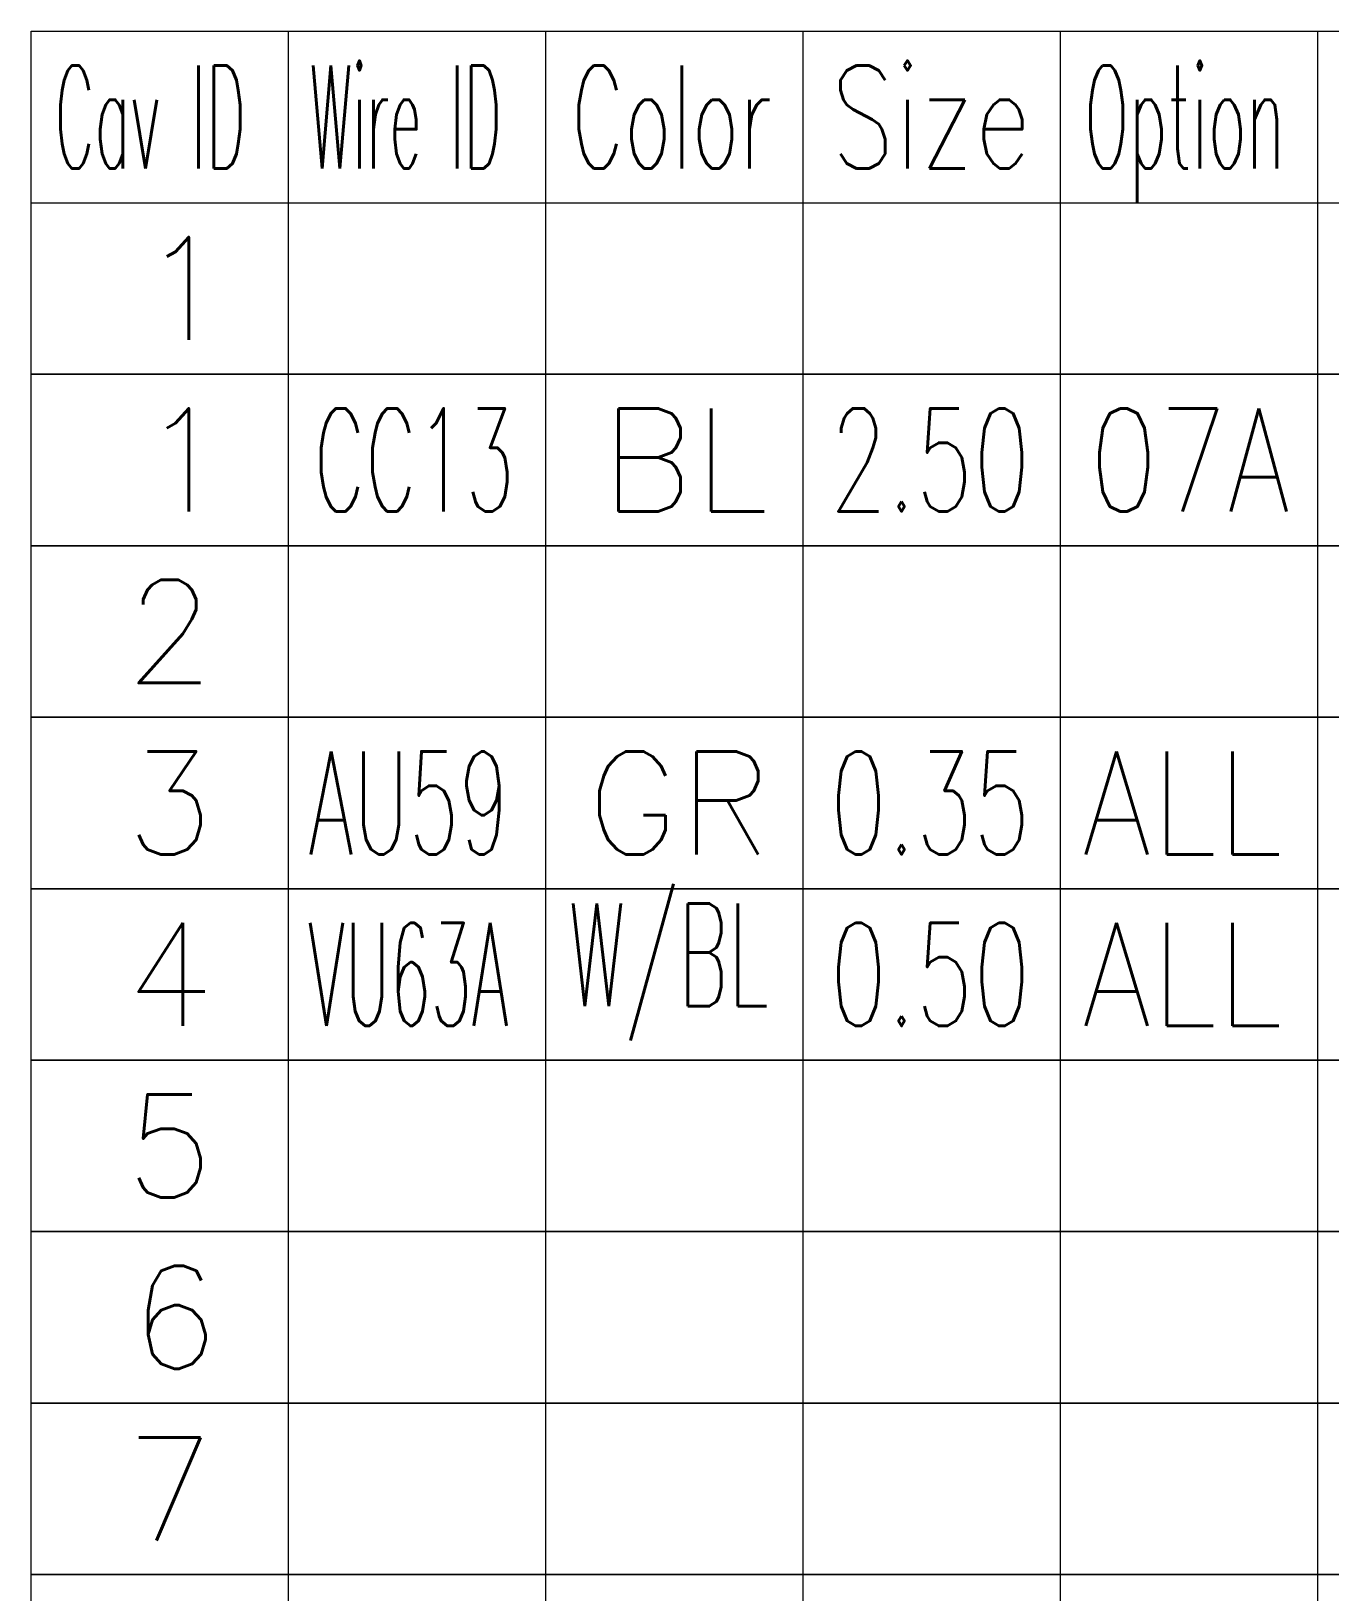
# Model space of a CAD drawing. Header units: inches. Extents: x 47316 to 59086, y 3141 to 11743.
# Drawn here: x 55486.95 to 55524.8, y 9827.72 to 9873.22 of the extents above; entities that cross this region are included whole.
import ezdxf

# ---------------------------------------------------------------- set-up
doc = ezdxf.new("R2010")
doc.units = ezdxf.units.IN
doc.header["$MEASUREMENT"] = 0
doc.styles.get("Standard").update_dxf_attribs({"font": ''})
doc.styles.get('Standard').set_extended_font_data('SimSun')

msp = doc.modelspace()

# ---------------------------------------------------------------- linework, layer by layer
at = {"color": 0, "linetype": 'Continuous', "lineweight": 15}
for p, q in [((55486.946, 9873.224), (55816.946, 9873.224)), ((55486.946, 9868.224), (55486.946, 9873.224)), ((55486.946, 9868.224), (55816.946, 9868.224))]:
    msp.add_line(p, q, dxfattribs=at)
at = {"color": 7, "linetype": 'Continuous', "lineweight": 15}
for p, q in [((55494.446, 9868.224), (55494.446, 9873.224)), ((55501.946, 9868.224), (55501.946, 9873.224)), ((55509.446, 9868.224), (55509.446, 9873.224)), ((55516.946, 9868.224), (55516.946, 9873.224)), ((55524.446, 9868.224), (55524.446, 9873.224))]:
    msp.add_line(p, q, dxfattribs=at)
at = {"color": 102, "linetype": 'Continuous', "lineweight": 15}
for p, q in [((55494.446, 9863.224), (55494.446, 9868.224)), ((55501.946, 9863.224), (55501.946, 9868.224)), ((55509.446, 9863.224), (55509.446, 9868.224)), ((55516.946, 9863.224), (55516.946, 9868.224)), ((55524.446, 9863.224), (55524.446, 9868.224)), ((55494.446, 9858.224), (55494.446, 9863.224)), ((55501.946, 9858.224), (55501.946, 9863.224)), ((55509.446, 9858.224), (55509.446, 9863.224)), ((55516.946, 9858.224), (55516.946, 9863.224)), ((55524.446, 9858.224), (55524.446, 9863.224)), ((55494.446, 9853.224), (55494.446, 9858.224)), ((55501.946, 9853.224), (55501.946, 9858.224)), ((55509.446, 9853.224), (55509.446, 9858.224)), ((55516.946, 9853.224), (55516.946, 9858.224)), ((55524.446, 9853.224), (55524.446, 9858.224)), ((55494.446, 9848.224), (55494.446, 9853.224)), ((55501.946, 9848.224), (55501.946, 9853.224)), ((55509.446, 9848.224), (55509.446, 9853.224)), ((55516.946, 9848.224), (55516.946, 9853.224)), ((55524.446, 9848.224), (55524.446, 9853.224)), ((55494.446, 9843.224), (55494.446, 9848.224)), ((55501.946, 9843.224), (55501.946, 9848.224)), ((55509.446, 9843.224), (55509.446, 9848.224)), ((55516.946, 9843.224), (55516.946, 9848.224)), ((55524.446, 9843.224), (55524.446, 9848.224)), ((55494.446, 9838.224), (55494.446, 9843.224)), ((55501.946, 9838.224), (55501.946, 9843.224)), ((55509.446, 9838.224), (55509.446, 9843.224)), ((55516.946, 9838.224), (55516.946, 9843.224)), ((55524.446, 9838.224), (55524.446, 9843.224)), ((55494.446, 9833.224), (55494.446, 9838.224)), ((55501.946, 9833.224), (55501.946, 9838.224)), ((55509.446, 9833.224), (55509.446, 9838.224)), ((55516.946, 9833.224), (55516.946, 9838.224)), ((55524.446, 9833.224), (55524.446, 9838.224)), ((55494.446, 9828.224), (55494.446, 9833.224)), ((55501.946, 9828.224), (55501.946, 9833.224)), ((55509.446, 9828.224), (55509.446, 9833.224)), ((55516.946, 9828.224), (55516.946, 9833.224)), ((55524.446, 9828.224), (55524.446, 9833.224)), ((55494.446, 9823.224), (55494.446, 9828.224)), ((55501.946, 9823.224), (55501.946, 9828.224)), ((55509.446, 9823.224), (55509.446, 9828.224)), ((55516.946, 9823.224), (55516.946, 9828.224)), ((55524.446, 9823.224), (55524.446, 9828.224))]:
    msp.add_line(p, q, dxfattribs=at)
at = {"color": 0, "linetype": 'Continuous', "lineweight": 15}
for points in [[(55486.946, 9863.224), (55486.946, 9868.224), (55569.446, 9868.224), (55569.446, 9863.224)], [(55486.946, 9858.224), (55486.946, 9863.224), (55569.446, 9863.224), (55569.446, 9858.224)], [(55486.946, 9853.224), (55486.946, 9858.224), (55569.446, 9858.224), (55569.446, 9853.224)], [(55486.946, 9848.224), (55486.946, 9853.224), (55569.446, 9853.224), (55569.446, 9848.224)], [(55486.946, 9843.224), (55486.946, 9848.224), (55569.446, 9848.224), (55569.446, 9843.224)], [(55486.946, 9838.224), (55486.946, 9843.224), (55569.446, 9843.224), (55569.446, 9838.224)], [(55486.946, 9833.224), (55486.946, 9838.224), (55569.446, 9838.224), (55569.446, 9833.224)], [(55486.946, 9828.224), (55486.946, 9833.224), (55569.446, 9833.224), (55569.446, 9828.224)], [(55486.946, 9823.224), (55486.946, 9828.224), (55569.446, 9828.224), (55569.446, 9823.224)]]:
    msp.add_lwpolyline(points, close=True, dxfattribs=at)

# ---------------------------------------------------------------- texts
at = {"color": 7, "linetype": 'Continuous', "lineweight": 15, "char_height": 3, "attachment_point": 1}
for s, insert, width in [('\\Fromans.shx;\\W0.4292452830;\\T1.0000000000;\\o\\lCav ID', (55487.63, 9872.224), 6.5), ('\\Fromans.shx;\\W0.4026548673;\\T1.0000000000;\\o\\lWire ID', (55495.062, 9872.224), 6.5), ('\\Fromans.shx;\\W0.5687500000;\\T1.0000000000;\\o\\lColor', (55502.69, 9872.224), 6.5), ('\\Fromans.shx;\\W0.7222222222;\\T1.0000000000;\\o\\lSize', (55510.256, 9872.224), 6.5), ('\\Fromans.shx;\\W0.4595959596;\\T1.0000000000;\\o\\lOption', (55517.643, 9872.224), 6.5), ('\\Fromans.shx;\\W1.0000000000;\\T1.0000000000;\\o\\l1', (55490.125, 9867.224), 2.85714), ('\\Fromans.shx;\\W1.0000000000;\\T1.0000000000;\\o\\l1', (55490.125, 9862.224), 2.85714), ('\\Fromans.shx;\\W1.0000000000;\\T1.0000000000;\\o\\l2', (55489.696, 9857.224), 2.85714), ('\\Fromans.shx;\\W1.0000000000;\\T1.0000000000;\\o\\l3', (55489.696, 9852.224), 2.85714), ('\\Fromans.shx;\\W1.0000000000;\\T1.0000000000;\\o\\l4', (55489.696, 9847.224), 2.85714), ('\\Fromans.shx;\\W1.0000000000;\\T1.0000000000;\\o\\l5', (55489.696, 9842.224), 2.85714), ('\\Fromans.shx;\\W1.0000000000;\\T1.0000000000;\\o\\l6', (55489.839, 9837.224), 2.85714), ('\\Fromans.shx;\\W1.0000000000;\\T1.0000000000;\\o\\l7', (55489.696, 9832.224), 2.85714)]:
    msp.add_mtext(s, dxfattribs=dict(at, insert=insert, width=width))
at = {"color": 21, "linetype": 'Continuous', "lineweight": 15, "char_height": 3, "width": 6.5, "attachment_point": 1}
for s, insert in [('\\Fromans.shx;\\W0.5548780488;\\T1.0000000000;\\o\\lCC13', (55495.184, 9862.224)), ('\\Fromans.shx;\\W0.6500000000;\\T1.0000000000;\\o\\l2.50', (55510.225, 9862.224)), ('\\Fromans.shx;\\W0.5687500000;\\T1.0000000000;\\o\\lAU59', (55495.028, 9852.224)), ('\\Fromans.shx;\\W0.6500000000;\\T1.0000000000;\\o\\l0.35', (55510.225, 9852.224)), ('\\Fromans.shx;\\W0.4642857143;\\T1.0000000000;\\o\\lVU63A', (55495.013, 9847.224)), ('\\Fromans.shx;\\W0.6500000000;\\T1.0000000000;\\o\\l0.50', (55510.225, 9847.224))]:
    msp.add_mtext(s, dxfattribs=dict(at, insert=insert))
at = {"color": 140, "linetype": 'Continuous', "lineweight": 15, "char_height": 3, "attachment_point": 1}
for s, insert, width in [('\\Fromans.shx;\\W1.0000000000;\\T1.0000000000;\\o\\lBL', (55503.554, 9862.224), 5.42857), ('\\Fromans.shx;\\W0.7844827586;\\T1.0000000000;\\o\\l07A', (55517.783, 9862.224), 6.5), ('\\Fromans.shx;\\W1.0000000000;\\T1.0000000000;\\o\\lGR', (55503.125, 9852.224), 6), ('\\Fromans.shx;\\W0.8750000000;\\T1.0000000000;\\o\\lALL', (55517.571, 9852.224), 6.5), ('\\Fromans.shx;\\W0.5416666667;\\T1.0000000000;\\o\\lW/BL', (55502.601, 9847.795), 6.5), ('\\Fromans.shx;\\W0.8750000000;\\T1.0000000000;\\o\\lALL', (55517.571, 9847.224), 6.5)]:
    msp.add_mtext(s, dxfattribs=dict(at, insert=insert, width=width))

doc.saveas('drawing.dxf')
